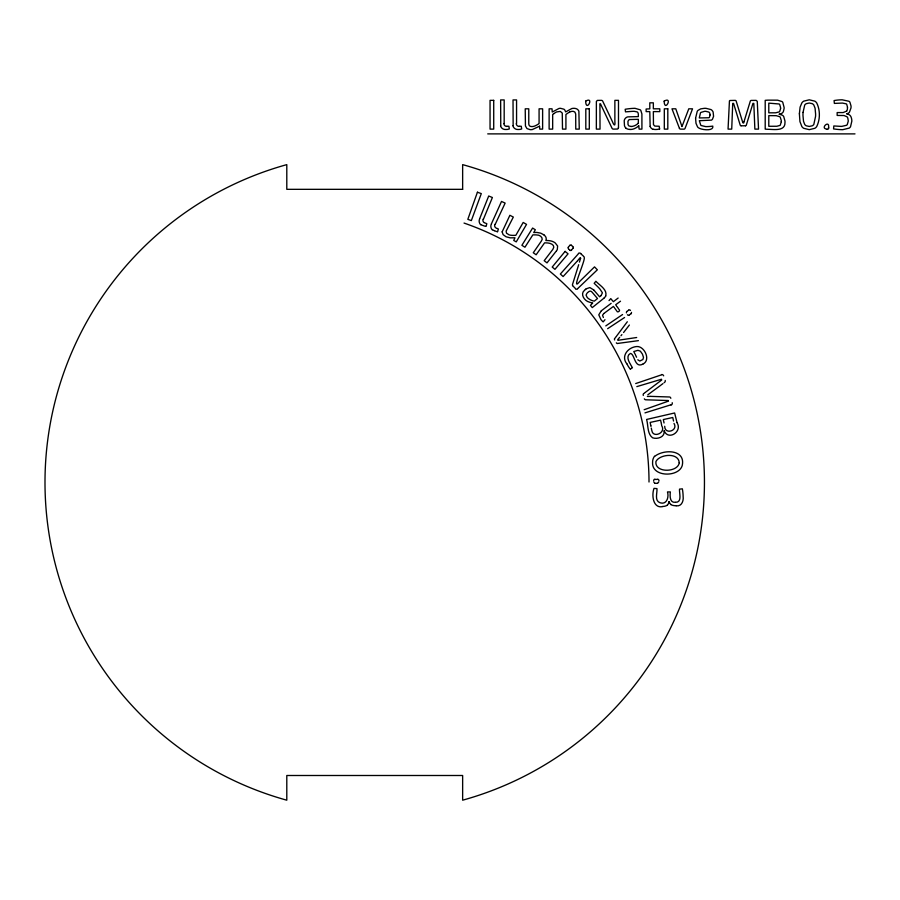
<?xml version="1.0" encoding="UTF-8"?>
<svg xmlns="http://www.w3.org/2000/svg" width="900" height="900" viewBox="0 0 900 900"><rect width="100%" height="100%" fill="white"/><g stroke="black" fill="none" stroke-linecap="round" stroke-linejoin="round"><path stroke-width="1.35" d="M658.71 482.062L657.607 483.311M743.929 121.972L743.648 123.03L742.837 122.794M744.008 121.691L750.33 101.059A1.395 1.395 0 0 1 751.129 100.429L756.169 100.373L757.271 101.374L758.531 129.116L754.864 129.116L753.817 103.399L752.94 103.399L746.303 125.168A1.395 1.395 0 0 1 745.515 125.797M578.689 264.713L572.648 284.029A1.89 1.89 0 0 0 572.692 285.75M579.42 262.091L580.59 258.322M497.565 231.649L498.375 229.028L496.89 228.308M479.644 218.768L479.543 219.071A5.22 5.22 0 0 0 480.757 224.82M479.7 218.621L488.7 196.009L492.39 197.505L483.39 219.319M491.434 223.763L491.355 223.965A5.22 5.22 0 0 0 492.277 229.871M605.711 295.931C607.579 289.451 599.321 285.176 595.879 281.261L594.18 283.298L598.264 287.246A67.894 67.894 0 0 1 599.85 288.934L602.426 292.826L601.054 295.605M491.501 223.627L501.514 201.442L505.136 203.107L495.146 224.482M568.125 247.466L568.316 248.715M573.199 248.006L573.097 246.847M616.477 336.206L627.322 321.75M629.393 325.035L623.565 332.527M616.151 336.634L615.184 337.905M556.447 250.864L547.009 262.879L544.196 260.696L552.825 249.401C555.874 245.374 551.059 243.27 548.077 243.011A27.034 27.034 0 0 0 547.178 242.933L544.601 242.831L536.141 254.768L533.284 252.765L541.283 241.189C544.106 238.151 539.933 234.664 536.692 234.945A25.481 25.481 0 0 0 535.624 234.877L532.845 234.866L524.947 247.23L521.899 245.306L532.609 228.06L535.309 229.748L533.767 232.583A20.351 20.351 0 0 1 536.974 232.47L540.686 233.145L543.881 234.833M846.562 111.15L843.232 112.534A12.589 12.589 0 0 1 842.164 112.567L837.158 112.567L837.158 115.448L844.031 115.526L847.024 116.775A4.23 4.23 0 0 1 847.822 118.192L848.205 120.42A12.026 12.026 0 0 1 848.183 121.489L847.249 124.582A3.229 3.229 0 0 1 846.562 125.269L841.793 126.371A57.443 57.443 0 0 1 840.521 126.349L833.827 125.955L833.569 128.914L834.863 129.082A63.405 63.405 0 0 0 842.704 129.69L849.24 128.093A5.175 5.175 0 0 0 849.814 127.62A5.445 5.445 0 0 0 850.523 126.765L851.839 121.117A14.175 14.175 0 0 0 851.569 118.609L851.119 117.135A6.277 6.277 0 0 0 850.624 116.156A4.612 4.612 0 0 0 848.61 114.446L846.832 113.906M621.9 334.598L620.966 335.756M568.283 247.241L569.689 245.542M619.661 337.354L617.861 339.502M571.613 249.907L573.03 248.231M578.52 253.643L560.351 274.039L563.119 276.536L577.474 260.843M577.676 260.629L580.095 257.715L580.646 258.21M654.705 456.39C663.48 449.156 685.721 449.19 682.256 465.446C678.938 477.517 651.465 477.349 652.59 462.364A9.866 9.866 0 0 1 654.491 456.244M587.059 293.096L586.069 295.11L587.16 297.36A8.662 8.662 0 0 0 588.735 298.789L590.445 299.846A13.264 13.264 0 0 0 594.349 301.129L597.499 298.53L592.155 292.241A4.219 4.219 0 0 0 591.064 291.353L590.783 291.251A1.834 1.834 0 0 0 590.209 291.15A2.97 2.97 0 0 0 588.296 292.084L587.644 292.556M643.725 393.525L643.354 393.998A1.463 1.463 0 0 0 643.185 394.537L643.185 394.942A2.936 2.936 0 0 0 643.309 395.449M577.721 288.562L597.352 269.809L594.518 266.884L579.881 281.239C569.959 293.861 585.754 260.111 584.212 257.434A1.732 1.732 0 0 0 583.988 256.781L583.852 256.567M584.482 290.351C579.893 293.918 584.359 301.027 589.342 302.108A15.547 15.547 0 0 0 592.762 302.963L590.456 305.392L592.256 307.598L603.765 298.339M626.591 311.614L626.411 312.874M584.595 290.25L586.024 288.934M631.294 313.571L631.508 312.379M586.136 288.832L589.883 287.561L593.775 289.969M600.908 295.729L599.591 296.809L593.887 290.104M601.234 310.849L598.781 314.82L600.919 319.545A16.796 16.796 0 0 0 603.18 321.885L604.98 319.714M661.77 379.946L645.863 391.973M664.11 382.691L664.538 382.365A1.789 1.789 0 0 0 665.224 380.441M662.94 383.603L661.837 384.457M661.275 384.885L647.82 394.796M601.369 310.748L611.145 303.345M618.154 298.035L613.339 301.691L610.762 298.609L609.03 300.589M603.776 313.537L602.539 315.259L603.394 317.486M603.923 313.436L613.429 306.416L614.205 307.474M620.516 301.196L615.679 304.762L616.466 305.831M645.255 392.411L644.355 393.053M553.849 113.614L552.668 114.446L552.668 129.116L549.124 129.116L549.124 108.81L552.038 108.81L552.251 112.028L559.035 108.45A8.933 8.933 0 0 1 560.543 108.315L563.951 109.215A3.915 3.915 0 0 1 564.795 110.014L565.673 111.904L571.815 108.54A9.27 9.27 0 0 1 574.481 108.337L575.64 108.517A4.534 4.534 0 0 1 578.88 111.206L579.262 129.116L575.764 129.116L575.696 114.03L574.898 112.073L573.368 111.375A6.277 6.277 0 0 0 569.621 112.095M605.779 325.912L622.586 314.527M626.805 311.456L628.627 310.219M629.246 314.944L631.08 313.74M630.428 369.079L632.441 367.762A68.828 68.828 0 0 1 630.248 363.949C628.301 360.844 626.096 355.714 630.394 353.441C634.804 353.723 634.365 368.741 642.881 364.095M643.061 364.016C651.071 360.146 644.49 345.949 636.784 346.534C628.222 347.119 620.64 356.029 626.805 363.791M661.455 374.861L635.692 383.558M671.006 404.786L644.985 412.875M745.504 125.786L741.06 125.786M846.832 113.737L848.261 113.231A4.309 4.309 0 0 0 849.398 112.32L850.972 108A16.414 16.414 0 0 0 851.04 106.02L849.904 102.139A4.072 4.072 0 0 0 849.015 101.272L842.164 99.81A46.845 46.845 0 0 0 834.075 100.575L834.367 103.399L842.479 103.073L846.293 103.871A2.059 2.059 0 0 1 846.697 104.242L847.541 107.314M617.85 340.312L636.683 337.511M617.839 343.418L638.404 340.65M779.254 114.109L781.211 113.636A4.219 4.219 0 0 0 782.966 112.264A4.68 4.68 0 0 0 783.36 111.6L784.091 108.641A14.603 14.603 0 0 0 784.125 107.528L782.741 102.263A4.016 4.016 0 0 0 782.021 101.576L777.577 100.17L768.06 100.147A55.901 55.901 0 0 0 765.202 100.35L765.202 129.116A65.7 65.7 0 0 0 767.835 129.296C773.696 129.319 785.261 131.591 784.991 122.479A18.09 18.09 0 0 0 784.98 121.073L783.686 116.46A4.5 4.5 0 0 0 782.19 115.121L779.254 114.278M662.749 506.565C653.265 508.86 651.352 495.461 654.008 488.374L656.966 488.621C657.371 493.054 654.21 500.85 660.15 502.796C666.765 504.99 669.116 497.059 667.474 491.94L670.354 491.929C669.859 495.529 669.566 503.066 675.371 502.301M647.37 396.461L650.565 396.382M675.619 502.301C682.425 502.369 679.084 493.02 679.523 489.127L682.357 488.835A47.554 47.554 0 0 1 683.123 496.339C683.798 501.199 681.457 506.678 676.181 505.8M655.2 479.43L657.214 479.407M655.268 483.322L657.281 483.322M506.925 126.248L508.894 126.248L509.31 128.947L507.814 129.364A16.031 16.031 0 0 1 505.598 129.487A4.883 4.883 0 0 1 500.535 125.809M519.311 126.248L521.269 126.248L521.685 128.947L520.2 129.364A16.031 16.031 0 0 1 517.984 129.487A4.883 4.883 0 0 1 512.921 125.809M681.986 126.574L688.781 108.81L692.539 108.81L685.114 128.239A1.327 1.327 0 0 1 683.977 129.161L680.659 129.116A1.316 1.316 0 0 1 679.421 128.362M827.19 129.116C819.236 128.745 830.014 119.002 828.529 127.789M487.721 133.886L855 133.886M650.824 396.382L669.6 396.99A1.519 1.519 0 0 1 670.511 397.586L670.837 398.295M631.046 126.45L628.942 125.966L628.02 124.627L627.964 121.207L629.168 119.576L638.336 119.317L638.336 123.413M668.306 400.534L645.986 399.803A1.732 1.732 0 0 1 644.332 398.824M654.84 483.311L653.783 481.973M653.276 129.296L655.02 129.499A17.482 17.482 0 0 0 659.61 128.993M485.303 223.054L486.81 223.706L486.124 226.361A8.55 8.55 0 0 1 483.064 225.495L482.49 225.394A7.796 7.796 0 0 1 481.748 225.045L481.005 224.572M494.415 230.726L493.976 230.524A7.796 7.796 0 0 1 493.245 230.141L492.536 229.624M571.399 245.385L572.794 246.544M568.541 248.917L569.914 250.065M670.849 504.371L670.489 504.056A4.297 4.297 0 0 1 669.668 502.954L669.195 501.604M580.702 253.643L583.47 256.174M573.053 286.088L575.505 288.596M616.984 306.54L618.525 308.689M614.722 308.183L616.252 310.309M619.043 309.409C620.966 310.646 617.288 313.245 616.759 311.017M624.577 317.509L607.635 328.691M637.785 359.775L639.81 361.035L642.904 359.516L643.5 357.39L642.431 354.116L640.373 351.202L637.942 350.314L633.78 351.529L635.107 354.195M635.479 354.96L636.581 357.244M679.444 128.351L671.985 108.81L675.776 108.81L681.795 126M636.829 386.618L661.511 379.238M650.137 126.349L649.8 111.611L646.133 111.611L646.133 109.024L649.8 108.855L649.8 102.814L653.344 102.814L653.344 108.81L659.812 108.81L659.812 111.611L653.344 111.611L653.467 124.65L654.817 126.09L659.183 126.248L659.599 128.947M664.234 430.841C668.239 440.899 682.706 431.651 677.048 422.719M668.464 401.119L644.153 409.714M742.669 122.186L736.121 100.946A1.406 1.406 0 0 0 735.176 100.373L729.945 100.508A1.181 1.181 0 0 0 729.439 100.957L728.055 129.116L731.722 129.116L732.724 103.399L733.556 103.399L740.227 125.168A1.474 1.474 0 0 0 741.06 125.786M664.706 426.274C664.616 435.071 678.51 430.774 674.01 423.439M661.028 422.179L660.589 420.154L650.16 422.426L650.768 425.43M661.196 422.989L661.613 425.014M673.526 421.043L672.773 417.499L663.322 419.558L664.054 422.989M676.991 422.404L674.617 412.976L646.594 419.468C648.371 425.43 647.089 433.777 652.624 437.816C657.36 439.481 665.201 437.108 664.076 430.864M650.981 426.476L650.812 425.666M661.77 425.824C666.146 433.058 653.051 438.255 651.893 430.774A21.375 21.375 0 0 1 651.465 428.906L651.296 428.096M513.146 125.752L513.023 99.934L516.566 99.934L516.566 123.536M500.76 125.752L500.636 99.934L504.18 99.934L504.18 123.536M638.719 125.786L639.135 129.116L641.925 129.116L641.903 113.962L640.8 110.419A3.926 3.926 0 0 0 640.215 109.8L634.961 108.315A63.023 63.023 0 0 0 625.174 109.282L625.5 111.859L632.07 111.375A49.883 49.883 0 0 1 634.207 111.319L637.222 111.926A2.16 2.16 0 0 1 637.988 112.86L638.258 113.726A6.401 6.401 0 0 1 638.336 114.817L638.336 116.606L627.773 116.865A4.691 4.691 0 0 0 624.206 120.746L624.476 125.685A4.815 4.815 0 0 0 625.691 127.834M847.44 107.325A6.941 6.941 0 0 1 846.664 111.206M828.799 127.789A1.643 1.643 0 0 1 827.201 129.398M653.265 129.341A4.455 4.455 0 0 1 650.104 126.36M638.73 125.809A14.659 14.659 0 0 1 635.051 128.34A10.339 10.339 0 0 1 629.989 129.476M629.989 129.409A6.379 6.379 0 0 1 625.624 127.913M638.201 123.278A10.991 10.991 0 0 1 631.046 126.529M553.86 113.636A25.65 25.65 0 0 1 556.504 111.96L560.273 111.397L562.264 113.085L562.5 129.116L565.92 129.116L565.92 114.48L566.82 113.839A26.19 26.19 0 0 1 569.599 112.05M519.322 126.416A2.88 2.88 0 0 1 516.262 123.536M506.936 126.416A2.88 2.88 0 0 1 503.876 123.536M464.04 223.065A274.298 274.298 0 0 1 649.012 482.017M484.504 222.817A2.801 2.801 0 0 1 483.131 219.206M496.103 228.037A2.801 2.801 0 0 1 494.899 224.37M497.554 231.727A8.55 8.55 0 0 1 494.55 230.648M556.56 250.718A7.886 7.886 0 0 0 557.314 249.502L557.618 246.004L555.244 242.966A10.62 10.62 0 0 0 554.434 242.404A11.182 11.182 0 0 0 552.42 241.403L551.351 241.054A17.325 17.325 0 0 0 545.873 240.581L546.041 240.041A4.309 4.309 0 0 0 545.681 236.79L545.512 236.565A7.133 7.133 0 0 0 543.87 234.844M569.801 245.227A1.327 1.327 0 0 1 571.5 245.261M571.489 250.211A1.327 1.327 0 0 1 569.801 250.189M577.564 288.9A1.688 1.688 0 0 1 575.584 288.923M578.486 253.328A1.811 1.811 0 0 1 580.793 253.564M605.768 295.965A8.719 8.719 0 0 1 603.742 298.316M628.819 309.949A1.327 1.327 0 0 1 630.45 310.455M629.033 315.214A1.327 1.327 0 0 1 627.424 314.707M617.602 343.53A1.463 1.463 0 0 1 616.331 342.799M614.655 339.952A1.463 1.463 0 0 1 614.644 338.479M630.326 369.157A22.646 22.646 0 0 1 626.906 363.746M672.221 402.716A1.946 1.946 0 0 1 671.13 405.067M661.669 374.535A2.025 2.025 0 0 1 663.66 375.84M657.664 479.137A1.721 1.721 0 0 1 658.98 480.915M653.681 480.757A1.665 1.665 0 0 1 654.761 479.115M668.981 501.604A6.143 6.143 0 0 1 667.204 505.305M667.148 505.294A8.404 8.404 0 0 1 662.76 506.419M676.181 505.688A10.789 10.789 0 0 1 670.736 504.596M502.155 231.862L503.089 234.619L506.036 236.768L510.12 237.836L514.969 237.78L513.743 240.435L516.24 241.886L526.534 224.393L523.181 222.446L515.824 235.339L513.034 235.384A28.496 28.496 0 0 1 512.404 235.361L510.806 235.237A8.809 8.809 0 0 1 508.995 234.787L506.52 233.19L506.126 231.143L513.326 217.058L509.884 215.291L502.155 231.862M799.391 113.749L799.942 121.601L801.889 126.619A6.75 6.75 0 0 0 803.711 128.306L809.269 129.656L814.837 128.306A6.806 6.806 0 0 0 816.671 126.619C820.271 119.486 820.271 109.98 816.671 102.847A6.806 6.806 0 0 0 814.837 101.16L809.269 99.81L803.711 101.16A6.75 6.75 0 0 0 801.889 102.847L800.089 107.168L799.391 113.749M679.23 462.757C678.004 472.601 654.48 473.265 655.931 461.531C659.61 454.174 678.611 452.171 679.23 462.757M695.587 118.181L696.004 123.356L697.545 126.866A5.715 5.715 0 0 0 698.411 127.755C701.438 130.016 714.026 131.468 712.8 126.112A51.019 51.019 0 0 1 705.746 126.619L701.224 125.55A3.049 3.049 0 0 1 700.706 125.066L699.334 120.701L711.383 120.139A3.656 3.656 0 0 0 712.462 119.261L713.576 116.291L713.115 112.028A5.186 5.186 0 0 0 710.989 109.575L706.016 108.337A22.387 22.387 0 0 0 704.306 108.326L700.627 108.9L698.029 110.385A5.49 5.49 0 0 0 697.241 111.319L695.587 118.181M710.089 114.941L709.391 117.371A1.721 1.721 0 0 1 708.84 117.754L699.289 117.945L700.47 112.894A2.993 2.993 0 0 1 700.965 112.388L704.689 111.319A15.559 15.559 0 0 1 705.735 111.33L708.773 112.05A2.689 2.689 0 0 1 709.83 113.445L710.089 114.941M618.491 127.665L617.692 129.026L613.496 129.116A1.654 1.654 0 0 1 612.135 128.475L600.941 104.85A16.391 16.391 0 0 1 600.548 103.871L599.861 103.77A29.273 29.273 0 0 1 599.929 104.636L600.03 129.116L596.351 129.116L596.374 101.475L597.319 100.406L601.279 100.35A1.654 1.654 0 0 1 602.629 101.002L612.326 121.41C614.07 125.876 615.431 126.653 614.869 121.196L614.869 100.35L618.491 100.35L618.491 127.665M585.641 101.138C586.091 112.984 594.72 95.962 585.641 101.138M664.144 101.138C664.571 112.995 673.256 95.974 664.144 101.138M803.025 112.444L802.991 113.175A56.34 56.34 0 0 0 802.98 115.526L803.509 121.32L804.724 124.436A4.478 4.478 0 0 0 806.265 125.797L809.269 126.45L812.273 125.797A4.534 4.534 0 0 0 813.825 124.436L815.58 116.291A55.496 55.496 0 0 0 815.602 113.94L815.062 108.157L813.825 105.03A4.534 4.534 0 0 0 812.273 103.68L809.269 103.016L806.265 103.68A4.478 4.478 0 0 0 804.724 105.03L803.025 112.444M781.29 121.691L780.322 125.044A2.351 2.351 0 0 1 779.85 125.449L776.857 126.259L768.791 126.281L768.791 115.616L776.261 115.684L779.76 116.719A2.723 2.723 0 0 1 780.255 117.191L781.279 120.532A14.321 14.321 0 0 1 781.29 121.691M780.57 108.619L779.659 111.499A2.374 2.374 0 0 1 779.22 111.892L775.732 112.793A17.854 17.854 0 0 1 774.574 112.815L768.791 112.815L768.791 103.14L779.096 103.984A2.396 2.396 0 0 1 779.715 104.535L780.581 107.584A12.082 12.082 0 0 1 780.57 108.619M477.428 192.218L467.831 219.33L471.341 220.601L481.298 193.612L477.428 192.218M565.11 251.381L552.206 267.053L554.94 269.336L568.046 253.834L565.11 251.381M539.528 126.203L532.35 129.544A10.373 10.373 0 0 1 530.111 129.645L526.984 128.588L525.431 125.978L525.229 108.81L528.773 108.81L528.773 123.075A6.525 6.525 0 0 0 528.885 124.538L529.155 125.314A2.137 2.137 0 0 0 530.336 126.315L531.169 126.529A7.605 7.605 0 0 0 535.095 125.854A27.596 27.596 0 0 0 538.481 124.009L539.077 123.66L539.077 108.81L542.621 108.81L542.621 129.116L539.786 129.116L539.528 126.203M493.718 100.35L490.05 100.35L490.05 129.116L493.718 129.116L493.718 100.35M589.309 108.81L585.81 108.81L585.81 129.116L589.309 129.116L589.309 108.81M667.811 108.81L664.312 108.81L664.312 129.116L667.811 129.116L667.811 108.81M462.645 189.326L286.796 189.326L286.796 164.632A329.715 329.715 0 0 0 286.796 800.19L286.796 775.496L462.645 775.496L462.645 800.19A329.715 329.715 0 0 0 462.645 164.632L462.645 189.326"/></g></svg>
